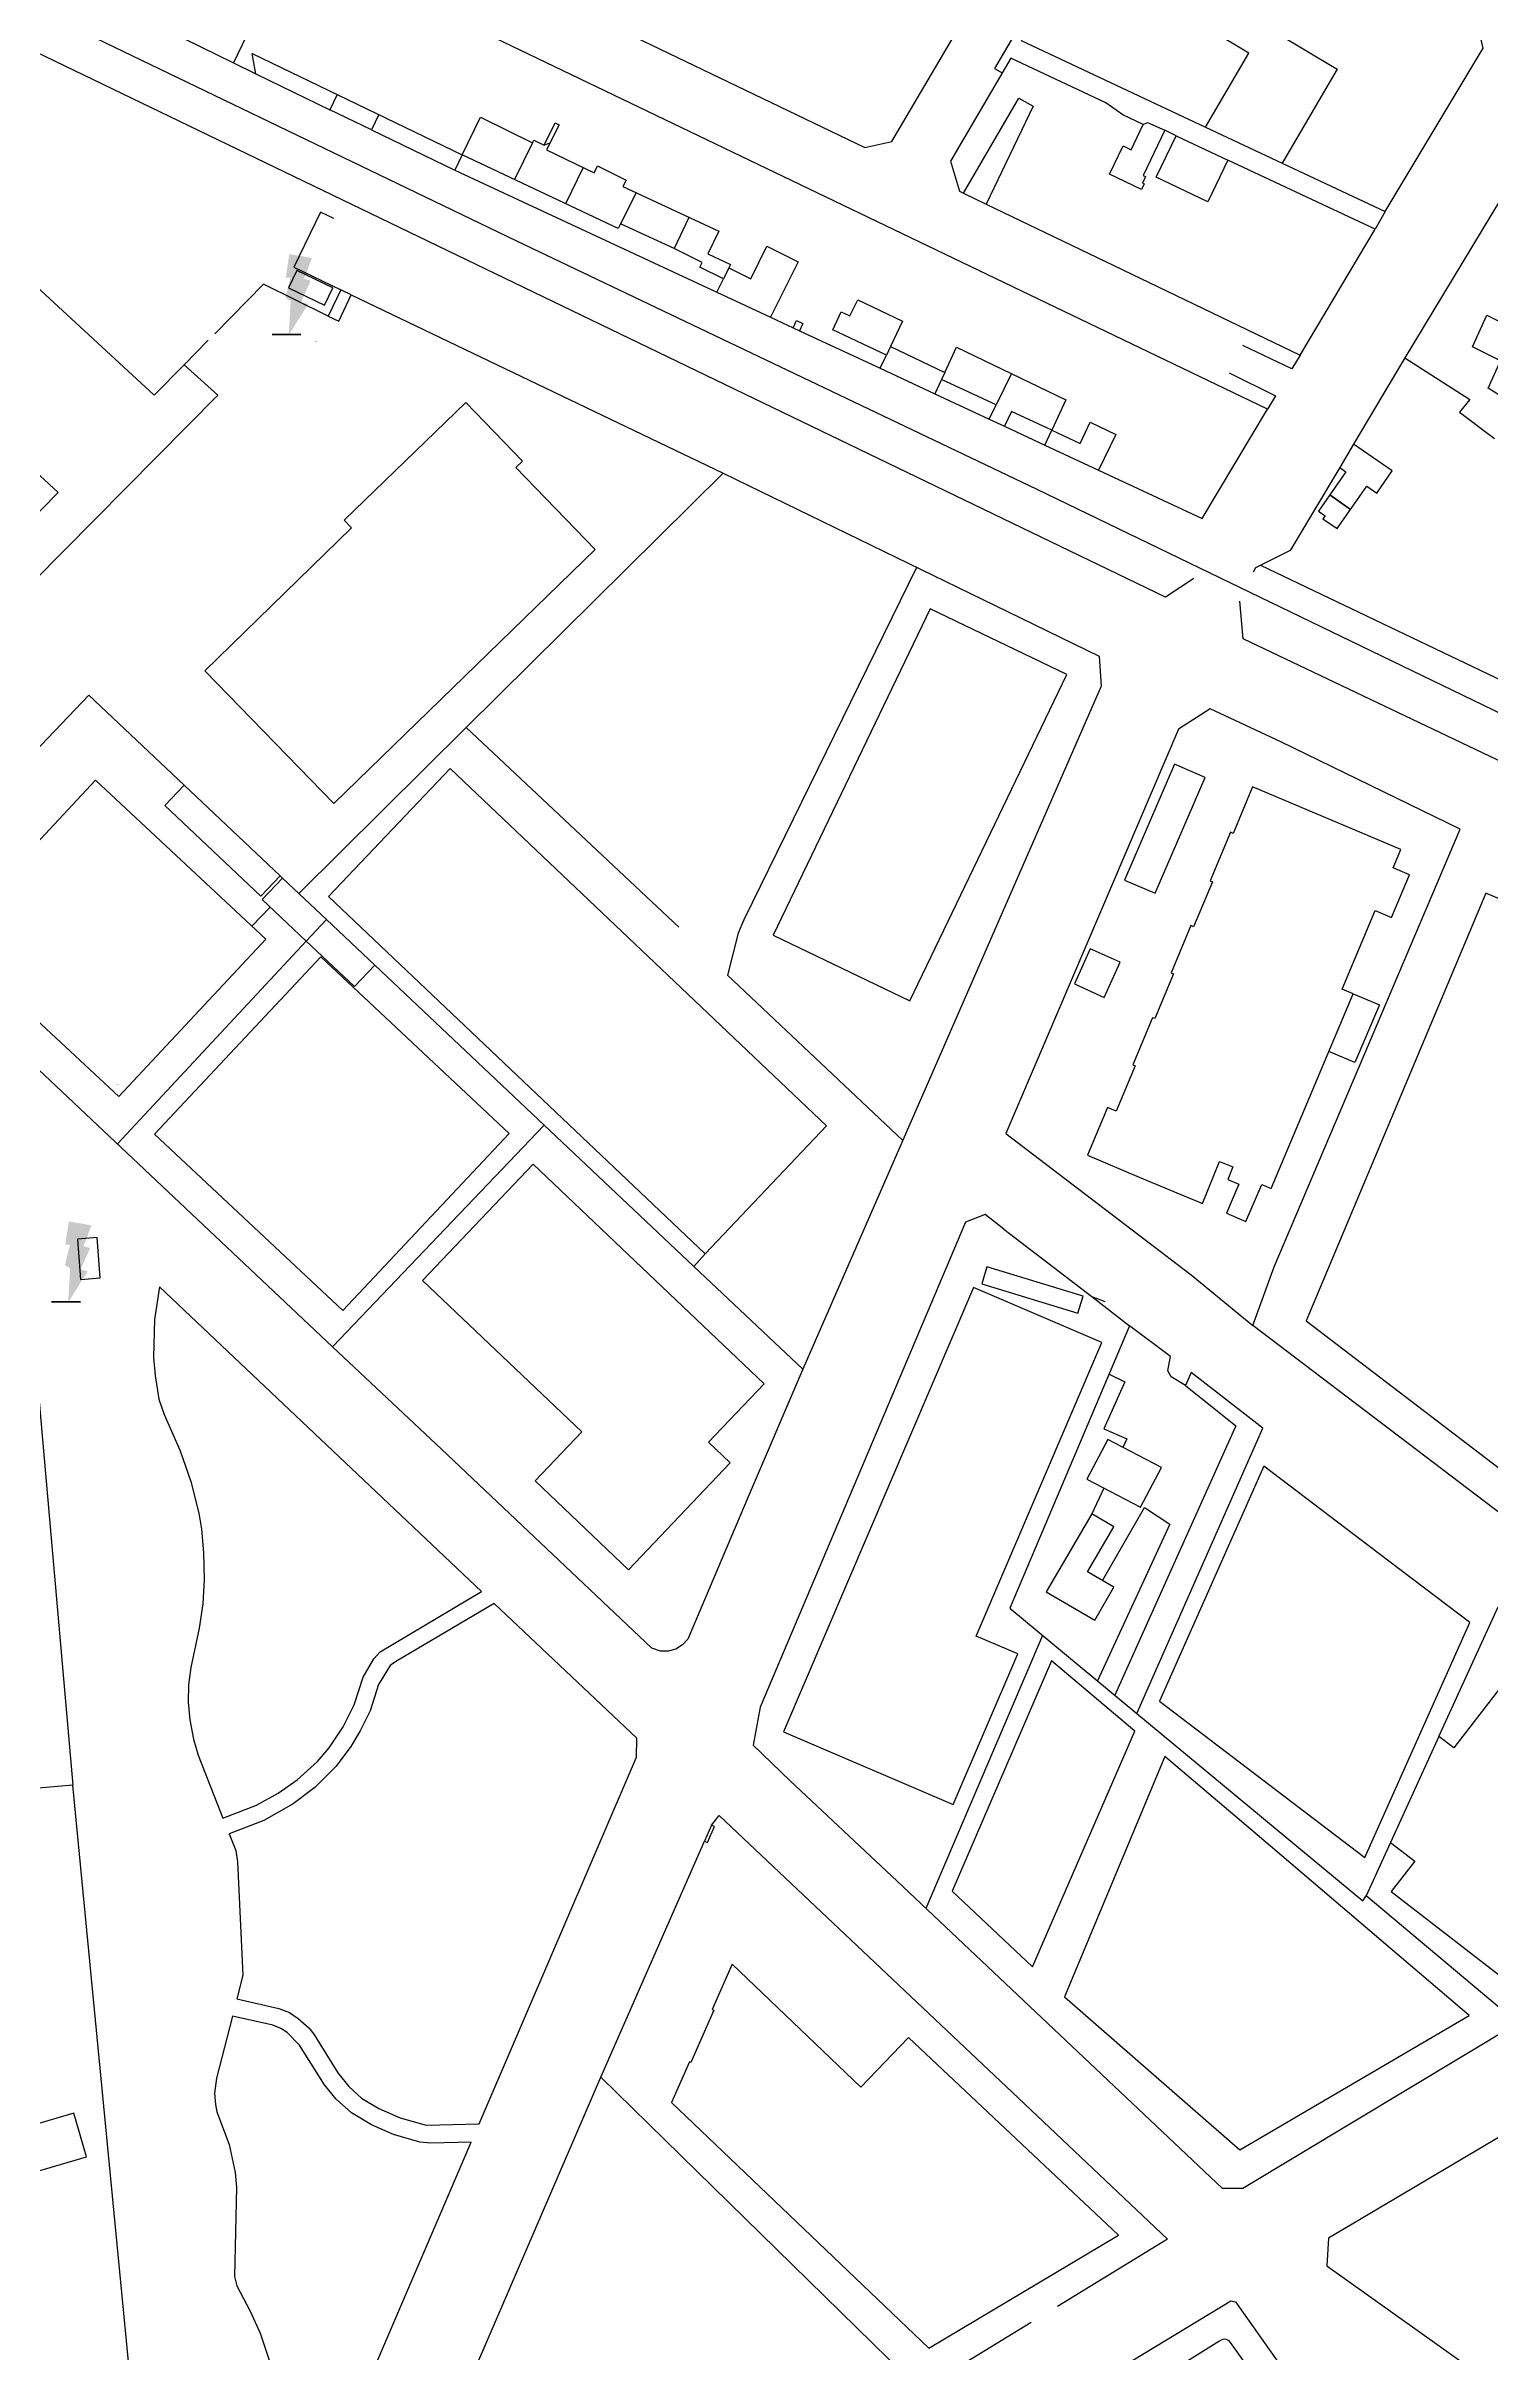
# Model space of a CAD drawing. Header units: millimetres. Extents: x 487814 to 495125, y 4392873 to 4398925.
# Drawn here: x 492290.2 to 492520.2, y 4396180.4 to 4396547.5 of the extents above; entities that cross this region are included whole.
import ezdxf

# ---------------------------------------------------------------- set-up
doc = ezdxf.new("R2010")
doc.units = ezdxf.units.MM
for name, color, linetype in [('Acometida_posicion_fotovoltaica', 5, 'Continuous'), ('Cartografia_Base', 8, 'Continuous'), ('Centro_de_Distribucion_indicador_pres', 100, 'Continuous')]:
    doc.layers.add(name, color=color, linetype=linetype)
doc.styles.get("Standard").update_dxf_attribs({"font": 'arial.ttf'})

# ---------------------------------------------------------------- blocks, each defined once
blk = doc.blocks.new('PRES_BT')
blk.add_hatch(color=1).paths.add_polyline_path([(0.271, 0.546), (-0.14, 0.616), (-0.204, 0.193), (-0.118, 0.193), (-0.21, -0.175), (-0.115, -0.23), (-0.152, -0.853), (0.201, -0.285), (0.072, -0.252), (0.247, 0.135), (0.127, 0.172)])
at = {"color": 1, "lineweight": 200}
blk.add_line((-0.451, -0.837), (0.071, -0.837), dxfattribs=at)
blk = doc.blocks.new('ACOMETIDA_FOTOVOLTAICA')
at = {"color": 40, "linetype": 'Continuous', "insert": (-0.14, 0.11), "char_height": 0.5, "width": 1.8444, "attachment_point": 1}
blk.add_mtext('{\\fArial|b0|i0|c0|p34;\\C7;~}', dxfattribs=at)

msp = doc.modelspace()

# ---------------------------------------------------------------- linework, layer by layer
at = {"layer": 'Cartografia_Base'}
for p, q in [((492309.37, 4396550, 123.17), (492319.96, 4396544.82, 123.32)), ((492323.51, 4396543.08, 124.42), (492335.27, 4396537.36, 124.42)), ((492336.45, 4396539.79, 124.42), (492335.27, 4396537.36, 124.42)), ((492341.94, 4396534.15, 123.88), (492355.18, 4396527.74, 123.93)), ((492367.54, 4396532.12, 122.38), (492364.66, 4396526.26, 122.38)), ((492370.31, 4396532.04, 122.28), (492369.37, 4396531.72, 122.43)), ((492469.93, 4396533.23, 121.38), (492478.17, 4396529.35, 121.53)), ((492474.64, 4396534.57, 118.75), (492486.81, 4396528.85, 118.91)), ((492375.62, 4396528.17, 121.92), (492372.81, 4396522.4, 121.92)), ((492384.01, 4396524.13, 122.26), (492381.55, 4396519.23, 122.26)), ((492436.13, 4396524.09, 121.69), (492439.71, 4396522.36, 121.53)), ((492503.21, 4396521.15, 114.78), (492501.59, 4396518.35, 114.78)), ((492392.44, 4396520.22, 122.81), (492390.08, 4396515.3, 122.81)), ((492398.76, 4396512.19, 122.01), (492397.91, 4396510.46, 122.01)), ((492396.87, 4396508.34, 121.71), (492405.43, 4396504.35, 121.71)), ((492409.02, 4396502.68, 124.79), (492410.02, 4396502.21, 124.54)), ((492315.96, 4396500.68, 122.11), (492312.12, 4396496.79, 122.23)), ((492424.48, 4396499.68, 121.89), (492423.84, 4396498.32, 122.04)), ((492422.84, 4396496.23, 121.51), (492431.56, 4396492.17, 121.51)), ((492433.14, 4396495.56, 121.74), (492432.63, 4396494.47, 121.74)), ((492443.73, 4396495.4, 121.55), (492441.33, 4396490.43, 122.24)), ((492506.35, 4396497.89, 117.36), (492498.19, 4396484.17, 117.51)), ((492440.22, 4396488.13, 120.74), (492442.65, 4396487, 120.74)), ((492449.05, 4396484.02, 121.18), (492457.62, 4396480.02, 121.18)), ((492397.86, 4396479.52, 118.43), (492439.1, 4396459.48, 116.94)), ((492483.39, 4396464.89, 119.59), (492544.95, 4396435.46, 119.52)), ((492439.1, 4396459.48, 116.94), (492457.72, 4396450.45, 116.28)), ((492330.37, 4396412.68, 124.26), (492357, 4396439.11, 120.7)), ((492357, 4396439.11, 120.7), (492390.81, 4396407.33, 119.13)), ((492327.38, 4396415.49, 124.08), (492327.75, 4396415.14, 124.26)), ((492325.81, 4396410.52, 121.76), (492322.88, 4396407.49, 121.81)), ((492263.24, 4396408.91, 122.11), (492335.74, 4396340.54, 120.57)), ((492331.55, 4396405.1, 120.13), (492301.5, 4396372.86, 120.13)), ((492342.43, 4396401.3, 120.63), (492369.38, 4396375.83, 119.71)), ((492472.35, 4396352.04, 118.13), (492482.16, 4396343.98, 117.64)), ((492456.52, 4396348.59, 116.83), (492462.54, 4396343.88, 116.89)), ((492288.68, 4396336.09, 119.49), (492294.41, 4396270.81, 119.48)), ((492458.44, 4396318.09, 116.85), (492456.52, 4396314, 116.93)), ((492448.68, 4396294.66, 118.6), (492430.13, 4396251.22, 118.4)), ((492408.56, 4396271.5, 118.53), (492425.58, 4396255.54, 118.36)), ((492504.06, 4396261.7, 118.85), (492500.18, 4396253.2, 118.67)), ((492434.42, 4396230.9, 118.25), (492444.88, 4396221.03, 117.83))]:
    msp.add_line(p, q, dxfattribs=at)
for points in [[(492093.89, 4396647.31, 125.99), (492144.68, 4396622.69, 126.01), (492224.56, 4396584.34, 125.1), (492245.4, 4396574.68, 124.47), (492271.73, 4396561.46, 123.65), (492364.99, 4396516.5, 121.98), (492447.79, 4396477, 121.21), (492601.09, 4396402.85, 118.57), (492657.01, 4396376.18, 117.9), (492691.87, 4396359.32, 117.52), (492731.76, 4396340.53, 116.7), (492772.51, 4396320.7, 116.47), (492815.65, 4396300.14, 116.02)], [(492454.67, 4396484.25, 118.48), (492456.27, 4396487.68, 118.54), (492460.36, 4396485.71, 118.47), (492457.62, 4396480.02, 118.36), (492474.11, 4396472.33, 116.63), (492484.46, 4396489.7, 116.15), (492265.63, 4396594.87, 120.26)], [(492367.42, 4396556.85, 120.09), (492420.4, 4396531.36, 119.18), (492424.72, 4396532.31, 119.18), (492456.44, 4396586.19, 115.72)], [(492503.21, 4396521.15, 114.78), (492518.79, 4396547.17, 113.77), (492517.71, 4396551.68, 113.76), (492468.35, 4396581.23, 115.09), (492463.62, 4396579.39, 115.4), (492445.3, 4396548.36, 117.67), (492474.64, 4396534.57, 116.21), (492481.5, 4396546.37, 115.37), (492469.61, 4396553.49, 115.92), (492472.21, 4396557.81, 115.61), (492495.57, 4396543.8, 114.69), (492486.81, 4396528.85, 115.6), (492503.21, 4396521.15, 114.78)], [(492472.78, 4396462.81, 120.55), (492468.27, 4396459.82, 117.89), (492253.48, 4396563.49, 120.56), (492242.63, 4396551.77, 124.97)], [(492322.03, 4396549.1, 120.83), (492319.96, 4396544.82, 121.57), (492323.51, 4396543.08, 121.17), (492322.96, 4396546.3, 120.95), (492356.37, 4396530.19, 121.77), (492359.29, 4396536.19, 121.1), (492367.54, 4396532.12, 121.04), (492367.74, 4396532.52, 121), (492369.37, 4396531.72, 120.99), (492371.13, 4396535.29, 120.58), (492371.76, 4396534.98, 120.58), (492369.79, 4396530.98, 121.03), (492377.34, 4396527.34, 120.53), (492377.9, 4396528.44, 120.52), (492382.42, 4396526.18, 119.91), (492381.9, 4396525.14, 119.93), (492397.19, 4396518.02, 119.23), (492395.44, 4396514.46, 119.14), (492399.03, 4396512.74, 119.14), (492398.76, 4396512.19, 119.13), (492402.27, 4396510.46, 119.13), (492404.83, 4396515.65, 119.21), (492409.81, 4396513.17, 119.16), (492405.43, 4396504.35, 119.04), (492409.02, 4396502.68, 119.02), (492409.55, 4396503.81, 119.03), (492410.55, 4396503.34, 119.02), (492410.02, 4396502.21, 119.01), (492422.84, 4396496.23, 118.89), (492423.84, 4396498.32, 118.92), (492415.3, 4396502.35, 119), (492416.65, 4396505.22, 119.03), (492418.05, 4396504.56, 119.02), (492419.28, 4396507.13, 119.05), (492426.4, 4396503.71, 118.99), (492424.48, 4396499.68, 118.93), (492433.14, 4396495.56, 118.85), (492435.01, 4396499.58, 118.91), (492452.42, 4396491.23, 118.65), (492450.15, 4396486.36, 118.56), (492454.67, 4396484.25, 118.48)], [(492445.44, 4396548.6, 117.67), (492444.24, 4396549.31, 117.67), (492441.05, 4396543.93, 117.89), (492442.27, 4396543.22, 117.67)], [(492460.01, 4396512.6, 118.41), (492489.68, 4396498.33, 115.73), (492501.59, 4396518.35, 114.78), (492478.17, 4396529.35, 116.11), (492474.97, 4396522.69, 116.9), (492466.76, 4396526.64, 117.36), (492469.93, 4396533.23, 116.57), (492468.13, 4396534.09, 116.67), (492464.68, 4396526.91, 117.53), (492465.08, 4396526.72, 117.51), (492464.59, 4396525.7, 117.63), (492464.88, 4396525.56, 117.62), (492464.45, 4396524.66, 117.72), (492459.34, 4396527.12, 117.89), (492461.5, 4396531.62, 117.47), (492462.79, 4396531, 117.4), (492464.71, 4396534.99, 116.92), (492461.45, 4396536.56, 117.1), (492458.77, 4396538.46, 117.21), (492443.65, 4396545.57, 117.67), (492434.05, 4396529.19, 118.79), (492435.48, 4396524.4, 118.84), (492436.13, 4396524.09, 118.83), (492444.9, 4396539.19, 117.76), (492447.2, 4396537.94, 117.74), (492439.71, 4396522.36, 118.77), (492460.01, 4396512.6, 118.41)], [(492343.11, 4396536.58, 122.58), (492341.94, 4396534.15, 122.58), (492335.27, 4396537.36, 124.42)], [(492464.71, 4396534.99, 121.53), (492465.4, 4396535.35, 121.53), (492468.13, 4396534.09, 121.53)], [(492356.37, 4396530.19, 121.77), (492355.18, 4396527.74, 122.04), (492396.87, 4396508.34, 119.03), (492397.91, 4396510.46, 119.09), (492394.18, 4396512.29, 119.09), (492394.56, 4396513.05, 119.11), (492390.08, 4396515.3, 119.11), (492381.55, 4396519.23, 119.76), (492381.16, 4396518.45, 119.77), (492356.37, 4396530.19, 121.77)], [(492335.94, 4396520.06, 120.81), (492333.81, 4396521.09, 120.81), (492329.54, 4396512.29, 120.83), (492337.04, 4396508.71, 120.83)], [(492521.55, 4396523.06, 114.86), (492506.35, 4396497.89, 117.36), (492516.68, 4396491.29, 117.24), (492515.01, 4396489.24, 117.24), (492520.58, 4396485.05, 117.17)], [(492254.26, 4396438.15, 121.09), (492257.94, 4396441.88, 121.03), (492254.77, 4396445.01, 121.08), (492263.08, 4396453.94, 120.94), (492266.61, 4396450.67, 120.88), (492273.79, 4396457.94, 120.76), (492271.06, 4396460.64, 120.8), (492273.43, 4396463.19, 120.76), (492272.5, 4396464.06, 120.78), (492287.76, 4396480.47, 120.66), (492292.07, 4396476.47, 120.6), (492278.06, 4396462.27, 120.68), (492283.29, 4396457.36, 120.6), (492317.45, 4396491.95, 120.42), (492312.12, 4396496.79, 120.5), (492307.33, 4396491.93, 120.51), (492287.93, 4396509.87, 121.85), (492270.03, 4396490.56, 120.96), (492277.35, 4396483.78, 120.74), (492244.19, 4396448.09, 121.16), (492254.26, 4396438.15, 121.09)], [(492335.04, 4396504.52, 121.93), (492324.76, 4396509.6, 121.96), (492316.98, 4396501.72, 122.17)], [(492330.07, 4396511.8, 120.32), (492328.74, 4396509.05, 120.36), (492334.45, 4396506.29, 120.35), (492335.78, 4396509.04, 120.34), (492330.07, 4396511.8, 120.32)], [(492336.7, 4396503.73, 120.32), (492338.7, 4396507.92, 119.21), (492337.04, 4396508.71, 120.34), (492335.04, 4396504.52, 120.33), (492336.7, 4396503.73, 120.32)], [(492338.7, 4396507.92, 121.35), (492397.86, 4396479.52, 119.88), (492357, 4396439.11, 120.7)], [(492523.6, 4396490.5, 117.17), (492519.61, 4396493.07, 117.22), (492521.57, 4396497.42, 116.45), (492517.08, 4396499.63, 116.35), (492519.4, 4396504.68, 115.3), (492523.83, 4396502.46, 115.57)], [(492489.68, 4396498.33, 118.82), (492488.37, 4396496.16, 118.82), (492480.56, 4396499.86, 118.52)], [(492478.4, 4396495.49, 118.82), (492485.76, 4396491.85, 118.98), (492484.46, 4396489.7, 118.98)], [(492440.22, 4396488.13, 118.66), (492441.33, 4396490.43, 118.71), (492432.63, 4396494.47, 118.84), (492431.56, 4396492.17, 118.81), (492440.22, 4396488.13, 118.66)], [(492335.93, 4396427, 119.51), (492377.52, 4396467.42, 119.36), (492364.88, 4396480.42, 119.76), (492365.95, 4396481.46, 119.69), (492356.94, 4396490.79, 120.03), (492337.55, 4396472.08, 120.27), (492338.76, 4396470.83, 120.23), (492315.4, 4396448.12, 120.51), (492335.93, 4396427, 119.51)], [(492450.15, 4396486.36, 118.56), (492443.75, 4396489.37, 118.67), (492442.65, 4396487, 118.62), (492449.05, 4396484.02, 118.51), (492450.15, 4396486.36, 118.56)], [(492494.38, 4396476.08, 116.08), (492497.69, 4396473.77, 117.43), (492500.27, 4396477.47, 117.43), (492501.86, 4396476.36, 117.4), (492504.32, 4396479.89, 117.39), (492498.19, 4396484.17, 117.51), (492495.98, 4396480.45, 117.66), (492496.95, 4396479.77, 117.56), (492494.38, 4396476.08, 116.08)], [(492495.98, 4396480.45, 117.66), (492488.11, 4396467.22, 117.66), (492482.57, 4396464.48, 120.12), (492482.22, 4396463.78, 120.12)], [(492492.58, 4396473.5, 120.51), (492493.64, 4396472.76, 120.51), (492493.3, 4396472.28, 120.51), (492495.56, 4396470.72, 120.51), (492497.69, 4396473.77, 117.43), (492494.38, 4396476.08, 116.08), (492492.58, 4396473.5, 120.51)], [(492428.64, 4396464.56, 118.01), (492401.19, 4396408.5, 120.17), (492400.27, 4396406.35, 118.91), (492398.58, 4396399.7, 119.29), (492426.48, 4396373.38, 118.26)], [(492427.55, 4396395.59, 116.9), (492452.55, 4396447.5, 116.39), (492430.82, 4396457.97, 117.01), (492405.82, 4396406.06, 117), (492427.55, 4396395.59, 116.9)], [(492733.06, 4396337.49, 116.16), (492728.41, 4396334.26, 114.25), (492685.02, 4396355.45, 114.79), (492636.43, 4396378.52, 115.46), (492567.99, 4396411.59, 116.28), (492480.6, 4396453.21, 117.31), (492480.1, 4396459.2, 120.8)], [(492457.72, 4396450.45, 116.28), (492458.02, 4396445.66, 116.28), (492410.55, 4396336.99, 117.1)], [(492312.13, 4396429.91, 120.63), (492296.96, 4396444.24, 121.44), (492263.24, 4396408.91, 122.11), (492243.44, 4396427.18, 122.11)], [(492576.02, 4396390.81, 114.66), (492535.56, 4396303.4, 116.4), (492482.16, 4396343.98, 117.64), (492485.54, 4396353.3, 117.6), (492515.16, 4396422.93, 116.84), (492486.6, 4396436.83, 117), (492475.36, 4396442.06, 117.92), (492470.31, 4396438.81, 117.84), (492442.87, 4396374.48, 117.78), (492472.35, 4396352.04, 118.13)], [(492395.01, 4396355.35, 117.64), (492414.34, 4396375.71, 117.28), (492354.43, 4396432.58, 119.08), (492335.1, 4396412.22, 119.12), (492395.01, 4396355.35, 117.64)], [(492466.63, 4396412.71, 119.09), (492474.57, 4396431.15, 119.09), (492469.67, 4396433.26, 119.09), (492461.73, 4396414.82, 119.09), (492466.63, 4396412.71, 119.09)], [(492286.31, 4396394.75, 120.59), (492301.72, 4396380.36, 119.97), (492325.13, 4396405.39, 119.38), (492298.03, 4396430.73, 121.21), (492274.62, 4396405.7, 120.3), (492286.31, 4396394.75, 120.59)], [(492312.13, 4396429.91, 124.08), (492309.06, 4396426.66, 124.08), (492324.32, 4396412.25, 124.08), (492327.38, 4396415.49, 124.08), (492312.13, 4396429.91, 124.08)], [(492464.09, 4396367.57, 116.88), (492474.13, 4396363.35, 116.85), (492476.86, 4396370.04, 116.84), (492478.97, 4396369.18, 116.83), (492478.16, 4396367.19, 116.84), (492479.92, 4396366.45, 116.83), (492477.96, 4396361.8, 116.84), (492481.06, 4396360.49, 116.83), (492483.56, 4396366.38, 116.82), (492485.07, 4396365.74, 116.81), (492498.11, 4396396.73, 116.78), (492496.36, 4396397.47, 116.79), (492501.61, 4396409.95, 116.73), (492504.23, 4396408.85, 116.76), (492507.1, 4396415.66, 116.28), (492504.47, 4396416.76, 116.41), (492505.71, 4396419.7, 116.2), (492482.11, 4396429.62, 116.52), (492479, 4396422.24, 116.58), (492478.61, 4396422.41, 116.58), (492475.36, 4396414.7, 116.65), (492475.72, 4396414.55, 116.65), (492472.71, 4396407.39, 116.72), (492472.31, 4396407.56, 116.71), (492469.16, 4396400.08, 116.78), (492469.55, 4396399.92, 116.78), (492466.54, 4396392.77, 116.85), (492466.2, 4396392.91, 116.85), (492466.14, 4396392.78, 116.85), (492463.04, 4396385.41, 116.89), (492463.44, 4396385.24, 116.89), (492460.41, 4396378.04, 116.9), (492459.01, 4396378.63, 116.9), (492455.82, 4396371.05, 116.91), (492464.09, 4396367.57, 116.88)], [(492331.55, 4396405.1, 124.26), (492334.78, 4396408.52, 124.26), (492327.75, 4396415.14, 124.26), (492324.53, 4396411.73, 124.26), (492331.55, 4396405.1, 124.26)], [(492533.02, 4396312.37, 115.71), (492566.88, 4396392.65, 114.14), (492519.24, 4396412.73, 115.07), (492490.64, 4396344.7, 116.06), (492533.02, 4396312.37, 115.71)], [(492339.2, 4396397.88, 122.78), (492342.43, 4396401.3, 122.78), (492334.78, 4396408.52, 124.26), (492331.55, 4396405.1, 124.26), (492339.2, 4396397.88, 122.78)], [(492458.51, 4396396.14, 119.14), (492461.04, 4396401.73, 119.14), (492456.29, 4396403.88, 119.14), (492453.76, 4396398.29, 119.14), (492458.51, 4396396.14, 119.14)], [(492337.36, 4396346.32, 119.58), (492363.81, 4396374.51, 118.44), (492333.87, 4396402.6, 119.21), (492307.42, 4396374.41, 119.66), (492337.36, 4396346.32, 119.58)], [(492498.11, 4396396.73, 118.92), (492502.28, 4396394.97, 118.92), (492498.39, 4396385.77, 118.92), (492494.23, 4396387.52, 118.92)], [(492369.38, 4396375.83, 119.71), (492335.74, 4396340.54, 120.57), (492353.05, 4396324.3, 119.97)], [(492395.01, 4396355.35, 120.23), (492393.22, 4396353.33, 118.9), (492369.38, 4396375.83, 119.71)], [(492367.63, 4396369.61, 118.33), (492350.06, 4396351.1, 118.6), (492375.4, 4396327.02, 118.23), (492367.99, 4396319.23, 118.47), (492382.84, 4396305.11, 118.27), (492399, 4396322.1, 117.7), (492395.53, 4396325.39, 117.71), (492404.4, 4396334.7, 117.3), (492367.63, 4396369.61, 118.33)], [(492442.54, 4396359.28, 116.92), (492439.57, 4396361.59, 116.92), (492436.44, 4396360.38, 116.94), (492403.78, 4396283.23, 117.93), (492402.65, 4396277.17, 117.9), (492408.56, 4396271.5, 117.92)], [(492442.54, 4396359.28, 117.02), (492456.52, 4396348.59, 117.29), (492458.62, 4396347.77, 116.8)], [(492298.25, 4396357.93, 119.67), (492295.14, 4396357.69, 119.66), (492295.64, 4396351.29, 119.64), (492298.75, 4396351.53, 119.64), (492298.25, 4396357.93, 119.67)], [(492393.22, 4396353.33, 120.19), (492410.55, 4396336.99, 119.69), (492401.85, 4396316.71, 119.11)], [(492439.83, 4396353.27, 117.39), (492439.01, 4396350.57, 117.36), (492454.33, 4396345.91, 117.36), (492455.15, 4396348.61, 117.36), (492439.83, 4396353.27, 117.39)], [(492359.42, 4396301.66, 118.37), (492308.19, 4396350.1, 119.59), (492307.42, 4396344.93, 119.57), (492307.24, 4396338.88, 119.55), (492307.51, 4396335.99, 119.52), (492308.1, 4396332.22, 119.53), (492308.95, 4396329.79, 119.47), (492311.49, 4396324.01, 119.47), (492313.2, 4396319.15, 119.43), (492314.43, 4396314.09, 119.4), (492314.85, 4396311.56, 119.38), (492315.22, 4396307.77, 119.36), (492315.3, 4396303.53, 119.33), (492315.07, 4396299.65, 119.3), (492314.53, 4396295.8, 119.27), (492313.16, 4396289.56, 119.22), (492312.83, 4396286.8, 119.19), (492312.77, 4396284.02, 119.16), (492313, 4396281.2, 119.12), (492313.58, 4396278.14, 119.09), (492314.33, 4396275.62, 119.06), (492318.29, 4396265.59, 118.92), (492323.65, 4396267.67, 118.9), (492327.06, 4396269.56, 118.81), (492330.11, 4396271.66, 118.75), (492333.32, 4396274.58, 118.73), (492335.17, 4396276.77, 118.74), (492337.41, 4396280.13, 118.76), (492339.16, 4396283.6, 118.79), (492340.61, 4396287.99, 118.78), (492342.32, 4396290.9, 118.75), (492343.28, 4396292.02, 118.74), (492359.42, 4396301.66, 118.37)], [(492434.49, 4396267.75, 117.21), (492444.75, 4396291.71, 117.09), (492438.13, 4396294.55, 117.37), (492458.11, 4396341.25, 116.75), (492437.7, 4396349.98, 117.14), (492407.45, 4396279.32, 117.88), (492434.49, 4396267.75, 117.21)], [(492463.67, 4396282.24, 118.51), (492483.75, 4396327.6, 116.86), (492472.32, 4396336.46, 118.07), (492471.46, 4396334.4, 118.29), (492469.14, 4396335.8, 117.37), (492468.62, 4396336.74, 117.37), (492469.07, 4396339, 117.36), (492462.54, 4396343.88, 117.66), (492443.5, 4396298.97, 118.13), (492463.67, 4396282.24, 118.51)], [(492459.28, 4396336.2, 116.69), (492461.77, 4396334.99, 116.69), (492458.42, 4396327.53, 116.69), (492462.12, 4396325.93, 116.69), (492461.48, 4396324.57, 116.72)], [(492471.46, 4396334.4, 116.43), (492479.47, 4396328, 116.43), (492460.21, 4396285.12, 116.59)], [(492464.28, 4396315.03, 119.84), (492467.6, 4396321.37, 119.84), (492459.07, 4396325.84, 119.84), (492455.75, 4396319.5, 119.84), (492464.28, 4396315.03, 119.84)], [(492401.85, 4396316.71, 117.76), (492392.24, 4396294.07, 117.97), (492391.42, 4396293.16, 117.97), (492390.34, 4396292.49, 117.97), (492389.15, 4396292.16, 117.97), (492387.93, 4396292.17, 117.97), (492386.54, 4396292.63, 118.01), (492353.05, 4396324.3, 118.71)], [(492502.24, 4396307.64, 116.05), (492483.9, 4396321.56, 116.39), (492467.28, 4396284.2, 116.8), (492499.99, 4396259.33, 117.24), (492516.66, 4396296.72, 115.82), (492502.24, 4396307.64, 116.05)], [(492458.21, 4396303.41, 116.74), (492464.93, 4396315.01, 116.56), (492468.94, 4396312.36, 116.54), (492457.43, 4396287.41, 116.59)], [(492456.99, 4396297.1, 116.78), (492460.05, 4396302.35, 116.68), (492455.87, 4396304.79, 117), (492460.04, 4396311.94, 116.75), (492456.52, 4396314, 116.93), (492449.28, 4396301.59, 117.3), (492456.99, 4396297.1, 116.78)], [(492320.34, 4396260.41, 118.86), (492320.62, 4396258.61, 118.91), (492321.47, 4396240.61, 118.56), (492320.5, 4396236.84, 118.57), (492327.16, 4396235.32, 118.59), (492328.86, 4396234.65, 118.58), (492330.26, 4396233.69, 118.56), (492331.93, 4396232.2, 118.53), (492332.76, 4396231.2, 118.53), (492336.58, 4396225.07, 118.47), (492338.3, 4396222.88, 118.45), (492340.35, 4396221.05, 118.42), (492343.11, 4396219.38, 118.38), (492346.5, 4396217.89, 118.32), (492350.63, 4396216.76, 118.21), (492359.03, 4396216.93, 118.13), (492384.07, 4396275.29, 118.11), (492384.13, 4396278.3, 118.11), (492361.46, 4396299.73, 118.55), (492345.9, 4396290.55, 118.74), (492344.91, 4396289.84, 118.74), (492343.06, 4396286.85, 118.77), (492341.69, 4396282.64, 118.79), (492340.13, 4396279.46, 118.77), (492338.63, 4396276.98, 118.74), (492336.29, 4396273.84, 118.73), (492332.93, 4396270.48, 118.74), (492329.45, 4396267.86, 118.78), (492324.79, 4396265.21, 118.9), (492319.26, 4396263.09, 118.91), (492320.34, 4396260.41, 118.86)], [(492511.76, 4396278.58, 118.38), (492521.17, 4396299.2, 116.29), (492569.05, 4396262.61, 115.98), (492568.94, 4396259.64, 115.97), (492550.54, 4396248.68, 116.51)], [(492447.09, 4396241.92, 117.08), (492463.37, 4396279.4, 116.77), (492450.11, 4396290.61, 116.9), (492434.29, 4396253.95, 117.34), (492447.09, 4396241.92, 117.08)], [(492524.06, 4396238.54, 115.49), (492531.4, 4396248.04, 115.76), (492535.26, 4396245.06, 115.49), (492542.71, 4396254.72, 115.42), (492546.38, 4396251.89, 115.33), (492556.83, 4396265.45, 115.17), (492524.58, 4396290.31, 115.69), (492514.13, 4396276.75, 116.16), (492511.76, 4396278.58, 116.22), (492504.06, 4396261.7, 117), (492507.9, 4396258.74, 116.9), (492504.17, 4396253.9, 116.86), (492524.06, 4396238.54, 115.49)], [(492463.67, 4396282.24, 118.51), (492499.64, 4396252.45, 118.32), (492500.18, 4396253.2, 118.67)], [(492483.53, 4396262.36, 117.61), (492468.16, 4396275.41, 116.97), (492452.21, 4396237.13, 117.16), (492480.07, 4396212.8, 116.67), (492516.59, 4396234.17, 116.05), (492483.53, 4396262.36, 117.61)], [(492269.47, 4396167.04, 119.09), (492270.18, 4396164.52, 119.13), (492271.06, 4396162.64, 119.17), (492272.22, 4396160.86, 119.2), (492273.62, 4396159.27, 119.24), (492275.21, 4396157.91, 119.27), (492276.96, 4396156.8, 119.31), (492281.85, 4396154.62, 119.86), (492288.9, 4396152.89, 120.05), (492296.6, 4396152.68, 120.13), (492303.08, 4396153.43, 119.79), (492305.49, 4396156.09, 119.5), (492294.41, 4396270.81, 120.67), (492262.12, 4396268.02, 120.43), (492269.47, 4396167.04, 119.09)], [(492395.39, 4396261.69, 119.64), (492396.52, 4396264.26, 119.64), (492396.03, 4396264.48, 119.65), (492394.9, 4396261.91, 119.46), (492395.39, 4396261.69, 119.64)], [(492396.03, 4396264.48, 118.83), (492397.25, 4396266.01, 118.75), (492434.42, 4396230.9, 118.25)], [(492446.89, 4396185.34, 117.33), (492429.25, 4396174.57, 117.34), (492378.4, 4396224.37, 118.94), (492394.9, 4396261.91, 118.83)], [(492524.32, 4396232.96, 115.76), (492480.58, 4396206.68, 116.56), (492477.32, 4396206.68, 116.51), (492425.58, 4396255.54, 117.45)], [(492527.19, 4396234.62, 117.85), (492524.32, 4396232.96, 118.09), (492500.18, 4396253.2, 118.67)], [(492389.66, 4396220.36, 118.11), (492430.58, 4396181.24, 117.4), (492460.75, 4396199.25, 117.01), (492427.35, 4396230.68, 117.36), (492419.8, 4396222.79, 117.51), (492399.31, 4396242.34, 118), (492396.14, 4396235.13, 118.05), (492396.38, 4396235.02, 118.04), (492392.74, 4396226.73, 118.07), (492392.5, 4396226.84, 118.08), (492389.66, 4396220.36, 118.11)], [(492340.87, 4396174.6, 117.79), (492357.79, 4396214.04, 117.91), (492351.36, 4396213.87, 118.18), (492349.6, 4396214.04, 118.23), (492345.45, 4396215.24, 118.32), (492341.9, 4396216.8, 118.38), (492338.74, 4396218.7, 118.42), (492336.28, 4396220.87, 118.45), (492334.43, 4396223.16, 118.46), (492330.48, 4396229.49, 118.53), (492328.48, 4396231.47, 118.56), (492327.51, 4396232.14, 118.58), (492326.2, 4396232.64, 118.59), (492319.79, 4396234.08, 118.68), (492317.24, 4396224.23, 118.62), (492316.94, 4396221.83, 118.6), (492317.08, 4396220.03, 118.59), (492317.34, 4396218.85, 118.58), (492319.26, 4396213.66, 118.49), (492320.22, 4396209.22, 118.4), (492320.45, 4396206.88, 118.35), (492320.12, 4396192.67, 118.31), (492320.49, 4396191.17, 118.3), (492322.61, 4396187.17, 118.24), (492324.19, 4396183.66, 118.19), (492326.3, 4396177.44, 118.09)], [(492545.52, 4396229.17, 118.2), (492494.21, 4396198.79, 118.74), (492493.92, 4396194.38, 118.82), (492547.89, 4396155.93, 118.82)], [(492429.25, 4396174.57, 117.34), (492361.77, 4396133.55, 116.93), (492360.33, 4396133.06, 116.98), (492358.42, 4396132.7, 117.04), (492356.65, 4396132.64, 117.09), (492354.75, 4396132.88, 117.15), (492352.91, 4396133.41, 117.21), (492351.16, 4396134.23, 117.27), (492348.68, 4396136.11, 117.37), (492347.49, 4396137.48, 117.42), (492346.45, 4396139.12, 117.48), (492345.38, 4396142.04, 117.58), (492345.09, 4396145.09, 117.67), (492345.21, 4396146.46, 117.71), (492345.6, 4396148.21, 117.76), (492378.4, 4396224.37, 118.05)], [(492444.88, 4396221.03, 117.83), (492468.58, 4396198.58, 117.31), (492451.09, 4396187.9, 117.34)], [(492282.86, 4396207.66, 118.67), (492296.6, 4396211.69, 118.42), (492294.56, 4396218.65, 118.5), (492280.82, 4396214.62, 118.67), (492282.86, 4396207.66, 118.67)], [(492461.39, 4396178.36, 119.9), (492478.66, 4396188.78, 119.9), (492479.37, 4396188.64, 118.87), (492561.86, 4396071.94, 117.3), (492461.33, 4396015.1, 117.35)], [(492468.04, 4396173.6, 116.63), (492468.76, 4396171.76, 116.6), (492468.98, 4396170.27, 116.58), (492468.92, 4396168.82, 116.55), (492468.39, 4396166.82, 116.48), (492468.47, 4396166.27, 116.48), (492472.6, 4396160.18, 116.35), (492473.02, 4396159.78, 116.35), (492473.42, 4396159.64, 116.35), (492474.26, 4396159.8, 116.35), (492486.99, 4396168.89, 116.42), (492487.21, 4396169.37, 116.42), (492487.22, 4396169.99, 116.43), (492486.89, 4396170.61, 116.43), (492478.6, 4396182.18, 116.63), (492478.32, 4396182.47, 116.63), (492477.73, 4396182.7, 116.64), (492477.34, 4396182.67, 116.64), (492476.76, 4396182.35, 116.64), (492467.13, 4396176.35, 116.64), (492466.83, 4396175.87, 116.65), (492466.83, 4396175.25, 116.66), (492468.04, 4396173.6, 116.63)]]:
    msp.add_polyline3d(points, dxfattribs=at)

# ---------------------------------------------------------------- block references
at = {"layer": 'Acometida_posicion_fotovoltaica'}
for p in [(492333.07, 4396500.67), (492301.43, 4396382.46)]:
    msp.add_blockref('ACOMETIDA_FOTOVOLTAICA', p, dxfattribs=at)
at = {"layer": 'Centro_de_Distribucion_indicador_pres', "xscale": 8.799999999988358, "yscale": 8.799999999813735, "zscale": 8.8}
for p in [(492330.08, 4396508.97), (492294.99, 4396355.09)]:
    msp.add_blockref('PRES_BT', p, dxfattribs=at)

doc.saveas('drawing.dxf')
